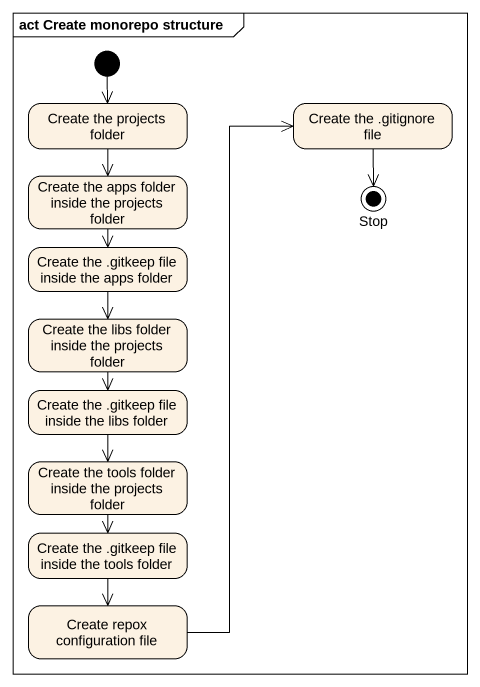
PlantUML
@startuml
mainframe act Create monorepo structure
hide empty description
state "Create the projects folder" as Create_the_projects_folder
state "Create the .gitignore file" as Create_the_gitignore_file
state "Create the apps folder inside the projects folder" as Create_the_apps_folder
state "Stop" as Stop_ <<end>>
state "Create the .gitkeep file inside the apps folder" as Create_the_gitkeep_file
state "Create the libs folder inside the projects folder" as Create_the_libs_folder
state "Create the .gitkeep file inside the libs folder" as Create_the_gitkeep_file_2
state "Create the tools folder inside the projects folder" as Create_the_tools_folder
state "Create the .gitkeep file inside the tools folder" as Create_the_gitkeep_file_3
state "Create repox configuration file" as Create_repox_configuration
[*] --> Create_the_projects_folder
Create_the_projects_folder --> Create_the_apps_folder
Create_the_gitignore_file --> Stop_
Create_the_apps_folder --> Create_the_gitkeep_file
Create_the_gitkeep_file --> Create_the_libs_folder
Create_the_libs_folder --> Create_the_gitkeep_file_2
Create_the_gitkeep_file_2 --> Create_the_tools_folder
Create_the_tools_folder --> Create_the_gitkeep_file_3
Create_the_gitkeep_file_3 --> Create_repox_configuration
Create_repox_configuration -up-> Create_the_gitignore_file
@enduml
